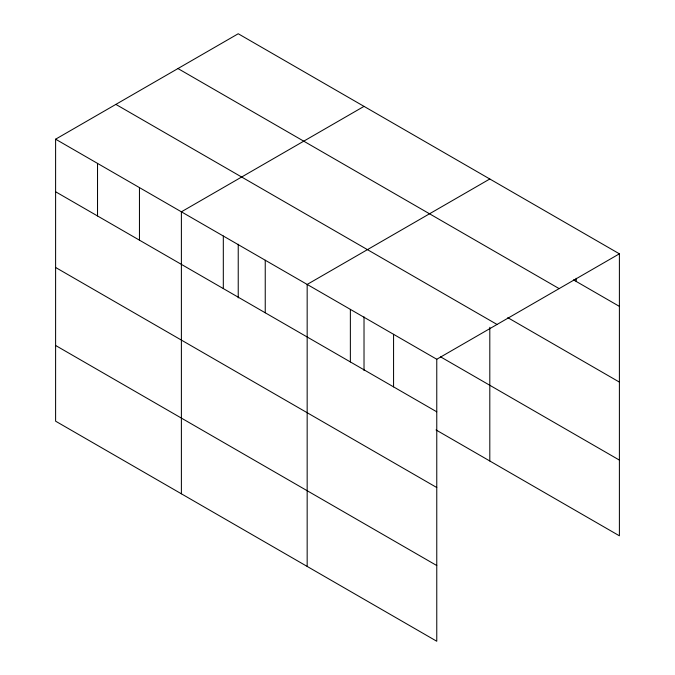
<?xml version="1.0" encoding="UTF-8"?>
<svg xmlns="http://www.w3.org/2000/svg" width="675" height="675" viewBox="0 0 675 675"><rect width="100%" height="100%" fill="white"/><g stroke="black" fill="none" stroke-linecap="round" stroke-linejoin="round"><path stroke-width="1.01" d="M55.603 139.193L436.767 359.26L436.767 641.25L55.603 421.183L55.603 139.193L238.233 33.75L619.397 253.817L619.397 535.807L436.025 429.941M364.019 106.372L181.389 211.815L181.389 493.805M489.805 178.993L307.167 284.437L307.167 566.426M436.767 359.26L619.397 253.817M573.497 279.88L619.397 306.382M177.964 68.546L559.128 288.613M507.803 317.663L619.397 382.092M115.872 104.397L497.036 324.464M440.581 356.856L619.397 460.097M55.603 191.759L436.767 411.817M55.603 267.469L436.767 487.536M55.603 345.473L436.767 565.54M576.197 278.286L576.197 281.441M489.805 327.299L489.805 460.983M393.567 334.319L393.567 386.885M364.019 316.862L364.019 370.491M350.367 309.378L350.367 361.943M265.241 260.229L265.241 312.795M238.233 244.24L238.233 297.869M223.315 236.022L223.315 288.588M139.455 187.608L139.455 240.173M97.529 163.401L97.529 215.966"/></g></svg>
